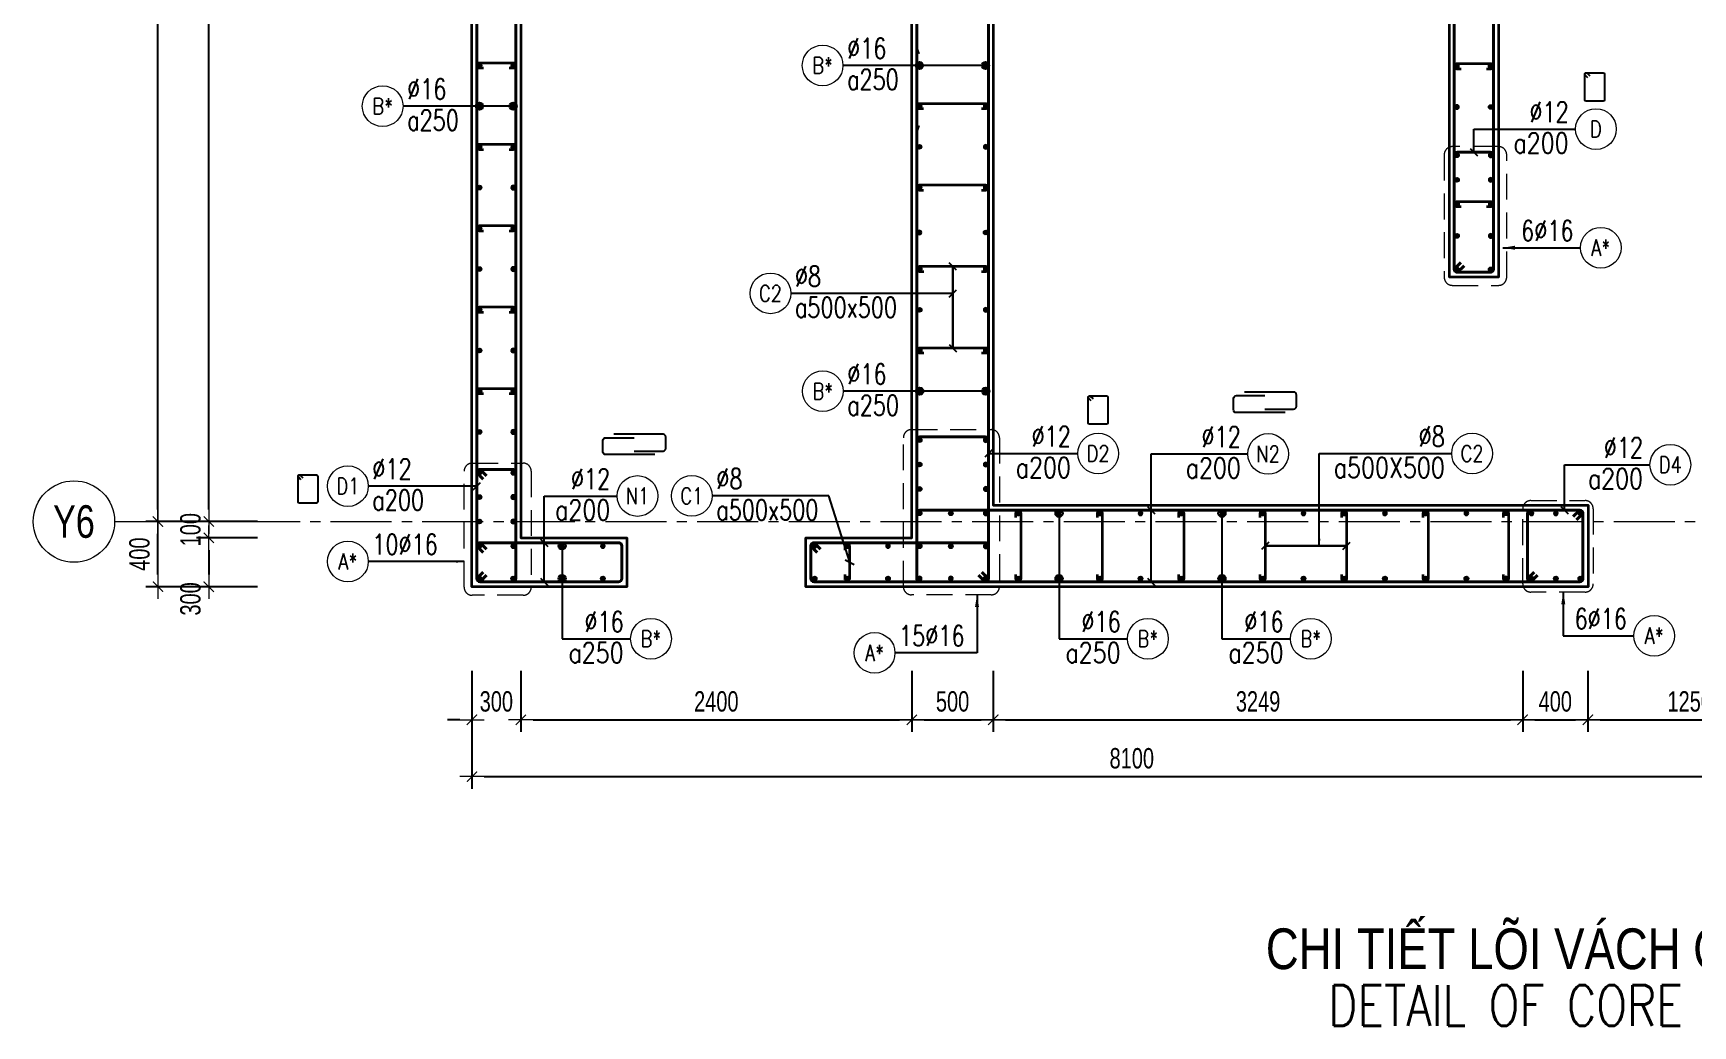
# Model space of a CAD drawing. Header units: millimetres. Extents: x 738475 to 1279438, y -34239 to 156422.
# Drawn here: x 1150913 to 1161099, y 132784 to 138878 of the extents above; entities that cross this region are included whole.
import ezdxf
from ezdxf.enums import TextEntityAlignment as Align

# ---------------------------------------------------------------- set-up
doc = ezdxf.new("R2010")
doc.units = ezdxf.units.MM
doc.header["$MEASUREMENT"] = 0
doc.linetypes.add('HIDDEN2', pattern=[4.7625, 3.175, -1.5875])
doc.linetypes.add('OF_Grid_1$0$CENTER2', pattern=[1.125, 0.75, -0.125, 0.125, -0.125])
doc.layers.get('0').update_dxf_attribs({"lineweight": 20})
doc.layers.get('Defpoints').update_dxf_attribs({"color": 151, "lineweight": 9})
for name, color, linetype, lineweight in [('KC-LEADER', 153, 'Continuous', 18), ('KC-THEP', 6, 'Continuous', 40), ('NDC_S_ANNO', 7, 'Continuous', 20), ('NDC_S_DIM', 1, 'Continuous', 15), ('NDC_S_ENG TITLE', 3, 'Continuous', 20), ('NDC_S_HIDDEN', 8, 'HIDDEN2', 13), ('NDC_S_LEADER', 1, 'Continuous', 15), ('NDC_S_REBAR', 4, 'Continuous', 35), ('NDC_S_STIRRUP', 4, 'Continuous', 40), ('NDC_S_TEXT SYMBOL', 7, 'Continuous', 20), ('NDC_S_VN TEXT', 7, 'Continuous', 20), ('NDC_S_VN TITLE', 6, 'Continuous', 35), ('NDC_S_WALL', 6, 'Continuous', 35), ('OF_Grid_1$0$NDC_S_AXIS', 5, 'OF_Grid_1$0$CENTER2', 13), ('OF_Grid_1$0$NDC_S_SYMBOL', 1, 'Continuous', 15), ('OF_Grid_1$0$NDC_S_TEXT SYMBOL', 7, 'Continuous', 20)]:
    doc.layers.add(name, color=color, linetype=linetype, lineweight=lineweight)
doc.layers.add('Leader', color=6, linetype='Continuous')
doc.layers.add('Ligature', color=1, linetype='Continuous')
doc.styles.add('NDC_ANNO', font='', dxfattribs={"width": 0.8})
doc.styles.add('NDC_ARIAL', font='arial.ttf', dxfattribs={"width": 0.85})
doc.styles.add('NDC_DIM', font='', dxfattribs={"width": 0.75})
doc.styles.add('NDC_EN TXT', font='romans.shx', dxfattribs={"width": 0.8})
doc.styles.add('NDC_VIE TXT', font='arial.ttf', dxfattribs={"width": 0.8})
doc.styles.add('OF_Grid_1$0$NDC_ANNO', font='', dxfattribs={"width": 0.8})
doc.styles.get('NDC_ANNO').set_extended_font_data('Dotum')
doc.styles.get('NDC_DIM').set_extended_font_data('Dotum')
doc.styles.get('OF_Grid_1$0$NDC_ANNO').set_extended_font_data('Dotum')
doc.dimstyles.new('NDC_1-50', dxfattribs={"dimscale": 50, "dimtxt": 2.5, "dimasz": 1, "dimexe": 1.5, "dimexo": 0, "dimgap": 0.8, "dimtad": 1, "dimdec": 0, "dimdsep": 46, "dimtxsty": 'NDC_ARIAL', "dimblk": 'DIMMARK', "dimcen": 49999.938995, "dimdle": 1.5, "dimclrd": 1, "dimclre": 1, "dimclrt": 3, "dimadec": 0, "dimazin": 0, "dimtfac": 1, "dimtdec": 0, "dimtix": 1, "dimtmove": 2, "dimatfit": 3, "dimfxl": 1, "dimarcsym": 0})
doc.dimstyles.new('NDC_dim_30', dxfattribs={"dimscale": 30, "dimtxt": 2.5, "dimasz": 1.5, "dimexe": 1.5, "dimexo": 2.5, "dimgap": 1, "dimtad": 1, "dimdec": 0, "dimzin": 0, "dimdsep": 46, "dimtxsty": 'NDC_DIM', "dimblk": 'DIMMARK', "dimcen": 0.09, "dimdle": 1.2, "dimclrd": 1, "dimclre": 1, "dimclrt": 3, "dimadec": 0, "dimazin": 0, "dimtfac": 1, "dimtdec": 0, "dimtix": 1, "dimtofl": 0, "dimtmove": 0, "dimatfit": 3, "dimfxl": 6, "dimfxlon": 1, "dimtolj": 1, "dimtzin": 0, "dimarcsym": 0})
doc.dimstyles.new('NDC_dim_50', dxfattribs={"dimscale": 50, "dimtxt": 2.5, "dimasz": 1.5, "dimexe": 1.5, "dimexo": 2.5, "dimgap": 1, "dimtad": 1, "dimdec": 0, "dimzin": 0, "dimdsep": 46, "dimtxsty": 'NDC_DIM', "dimblk": 'DIMMARK', "dimcen": 0.09, "dimdle": 1.2, "dimclrd": 1, "dimclre": 1, "dimclrt": 3, "dimadec": 0, "dimazin": 0, "dimtfac": 1, "dimtdec": 0, "dimtix": 1, "dimtofl": 0, "dimtmove": 0, "dimatfit": 3, "dimfxl": 6, "dimfxlon": 1, "dimtolj": 1, "dimtzin": 0, "dimarcsym": 0})

# ---------------------------------------------------------------- blocks, each defined once
blk = doc.blocks.new('THEP')
at = {"layer": 'KC-LEADER', "color": 6}
blk.add_circle((0, 0), 14, dxfattribs=at)
at = {"layer": 'KC-THEP'}
for p, q in [((-14, 0), (14, 0)), ((10, 10), (-10, -10)), ((-10, 10), (10, -10)), ((0, 14), (0, -14))]:
    blk.add_line(p, q, dxfattribs=at)
blk = doc.blocks.new('DIMMARK')
at = {"layer": 'NDC_S_DIM', "color": 1}
blk.add_line((-1.5, 0), (1, 0), dxfattribs=at)
at = {"layer": 'NDC_S_DIM', "color": 2, "const_width": 0.1}
blk.add_lwpolyline([(-0.42, -0.42), (0.42, 0.42)], dxfattribs=at)
blk = doc.blocks.new('*U9')
blk.add_circle((2.5, 0), 2.5)
at = {"layer": 'NDC_S_VN TEXT', "color": 3, "style": 'NDC_EN TXT', "width": 0.75}
blk.add_attdef('DK2', text='', height=2.5, dxfattribs=at).set_placement((-0.85, 0.85), align=Align.RIGHT)
at = {"layer": 'NDC_S_VN TEXT', "color": 7, "style": 'NDC_EN TXT', "width": 0.8}
blk.add_attdef('SH3', text='', height=2, dxfattribs=at).set_placement((2.5, 0), align=Align.MIDDLE)
blk = doc.blocks.new('*U13')
blk.add_circle((-2.5, 0), 2.5)
at = {"layer": 'NDC_S_VN TEXT', "color": 3, "style": 'NDC_EN TXT', "width": 0.75}
blk.add_attdef('DK1', (0.5, 0.85), '', height=2.5, dxfattribs=at)
at = {"layer": 'NDC_S_VN TEXT', "color": 7, "style": 'NDC_EN TXT', "width": 0.8}
blk.add_attdef('SH2', text='', height=2, dxfattribs=at).set_placement((-2.5, 0), align=Align.MIDDLE)
blk = doc.blocks.new('*U10')
blk.add_circle((2.5, 0), 2.5)
at = {"layer": 'NDC_S_VN TEXT', "color": 3, "style": 'NDC_EN TXT'}
for tag, width, p in [('DK2', 0.75, (-0.85, 0.85)), ('KC2', 0.8, (-0.85, -2.97))]:
    blk.add_attdef(tag, text='', height=2.5, dxfattribs=dict(at, width=width)).set_placement(p, align=Align.RIGHT)
at = {"layer": 'NDC_S_VN TEXT', "color": 7, "style": 'NDC_EN TXT', "width": 0.8}
blk.add_attdef('SH3', text='', height=2, dxfattribs=at).set_placement((2.5, 0), align=Align.MIDDLE)
blk = doc.blocks.new('*U12')
blk.add_circle((-2.5, 0), 2.5)
at = {"layer": 'NDC_S_VN TEXT', "color": 3, "style": 'NDC_EN TXT', "width": 0.75}
for tag, p in [('DK1', (0.5, 0.85)), ('KC1', (0.5, -2.97))]:
    blk.add_attdef(tag, p, '', height=2.5, dxfattribs=at)
at = {"layer": 'NDC_S_VN TEXT', "color": 7, "style": 'NDC_EN TXT', "width": 0.8}
blk.add_attdef('SH2', text='', height=2, dxfattribs=at).set_placement((-2.5, 0), align=Align.MIDDLE)
blk = doc.blocks.new('A$C72321851')
at = {"layer": 'Ligature'}
for points in [[(-61, -129), (-61, 171, -0.414214), (-43, 189), (26, 189, -0.414214), (43, 171), (43, -4)], [(-40, -4), (-40, -180, 0.414214), (-22, -197), (47, -197, 0.414214), (65, -180), (65, 121)]]:
    blk.add_lwpolyline(points, format="xyb", dxfattribs=at)
blk = doc.blocks.new('*U11')
blk.add_circle((-2.5, 0), 2.5)
at = {"layer": 'NDC_S_VN TEXT', "color": 3, "style": 'NDC_EN TXT', "width": 0.75}
for tag, p in [('DK1', (0.5, 0.85)), ('KC1', (0.5, -2.97))]:
    blk.add_attdef(tag, p, '', height=2.5, dxfattribs=at)
at = {"layer": 'NDC_S_VN TEXT', "color": 7, "style": 'NDC_EN TXT', "width": 0.8}
blk.add_attdef('SH2', text='', height=2, dxfattribs=at).set_placement((-2.5, 0), align=Align.MIDDLE)
blk = doc.blocks.new('*D152')
at = {"layer": 'Defpoints', "color": 0, "transparency": 16777216}
for p in [(1153906, 136491), (1153606, 136191), (1153906, 134663)]:
    blk.add_point(p, dxfattribs=at)
at = {"layer": 'NDC_S_DIM', "color": 1, "lineweight": -2, "transparency": 16777216}
for p, q in [((1153606, 134963), (1153606, 134588)), ((1153906, 134963), (1153906, 134588)), ((1153531, 134663), (1153456, 134663)), ((1153981, 134663), (1154056, 134663))]:
    blk.add_line(p, q, dxfattribs=at)
at = {"layer": 'NDC_S_DIM', "color": 1, "lineweight": -2, "transparency": 16777216, "xscale": 75, "yscale": 75, "zscale": 75}
blk.add_blockref('DIMMARK', (1153606, 134663), dxfattribs=at)
at = {"layer": 'NDC_S_DIM', "color": 1, "lineweight": -2, "transparency": 16777216, "xscale": 75, "yscale": 75, "zscale": 75, "rotation": 180}
blk.add_blockref('DIMMARK', (1153906, 134663), dxfattribs=at)
at = {"layer": 'NDC_S_DIM', "color": 3, "transparency": 16777216, "insert": (1153756, 134775), "char_height": 125, "attachment_point": 5, "style": 'NDC_DIM'}
blk.add_mtext('\\A1;300', dxfattribs=at)
blk = doc.blocks.new('*D153')
at = {"layer": 'Defpoints', "color": 0, "transparency": 16777216}
for p in [(1153906, 136491), (1156306, 136491), (1156306, 134663)]:
    blk.add_point(p, dxfattribs=at)
at = {"layer": 'NDC_S_DIM', "color": 1, "lineweight": -2, "transparency": 16777216}
for p, q in [((1153906, 134963), (1153906, 134588)), ((1156306, 134963), (1156306, 134588)), ((1153981, 134663), (1156231, 134663))]:
    blk.add_line(p, q, dxfattribs=at)
at = {"layer": 'NDC_S_DIM', "color": 1, "lineweight": -2, "transparency": 16777216, "xscale": 75, "yscale": 75, "zscale": 75, "rotation": 180}
blk.add_blockref('DIMMARK', (1153906, 134663), dxfattribs=at)
at = {"layer": 'NDC_S_DIM', "color": 1, "lineweight": -2, "transparency": 16777216, "xscale": 75, "yscale": 75, "zscale": 75}
blk.add_blockref('DIMMARK', (1156306, 134663), dxfattribs=at)
at = {"layer": 'NDC_S_DIM', "color": 3, "transparency": 16777216, "insert": (1155106, 134775), "char_height": 125, "attachment_point": 5, "style": 'NDC_DIM'}
blk.add_mtext('\\A1;2400', dxfattribs=at)
blk = doc.blocks.new('*D122')
at = {"layer": 'Defpoints', "color": 0, "transparency": 16777216}
for p in [(1156806, 136691), (1156306, 136491), (1156806, 134663)]:
    blk.add_point(p, dxfattribs=at)
at = {"layer": 'NDC_S_DIM', "color": 1, "lineweight": -2, "transparency": 16777216}
for p, q in [((1156306, 134963), (1156306, 134588)), ((1156806, 134963), (1156806, 134588)), ((1156381, 134663), (1156731, 134663))]:
    blk.add_line(p, q, dxfattribs=at)
at = {"layer": 'NDC_S_DIM', "color": 1, "lineweight": -2, "transparency": 16777216, "xscale": 75, "yscale": 75, "zscale": 75, "rotation": 180}
blk.add_blockref('DIMMARK', (1156306, 134663), dxfattribs=at)
at = {"layer": 'NDC_S_DIM', "color": 1, "lineweight": -2, "transparency": 16777216, "xscale": 75, "yscale": 75, "zscale": 75}
blk.add_blockref('DIMMARK', (1156806, 134663), dxfattribs=at)
at = {"layer": 'NDC_S_DIM', "color": 3, "transparency": 16777216, "insert": (1156556, 134775), "char_height": 125, "attachment_point": 5, "style": 'NDC_DIM'}
blk.add_mtext('\\A1;500', dxfattribs=at)
blk = doc.blocks.new('*D123')
at = {"layer": 'Defpoints', "color": 0, "transparency": 16777216}
for p in [(1151991, 147480), (1154235, 147480), (1154345, 135880)]:
    blk.add_point(p, dxfattribs=at)
at = {"layer": 'NDC_S_DIM', "color": 1, "lineweight": -2, "transparency": 16777216}
for p, q in [((1152291, 147480), (1151916, 147480)), ((1151991, 135955), (1151991, 147405)), ((1152291, 135880), (1151916, 135880))]:
    blk.add_line(p, q, dxfattribs=at)
at = {"layer": 'NDC_S_DIM', "color": 1, "lineweight": -2, "transparency": 16777216, "xscale": 75, "yscale": 75, "zscale": 75}
for p, rotation in [((1151991, 147480), 90), ((1151991, 135880), 270)]:
    blk.add_blockref('DIMMARK', p, dxfattribs=dict(at, rotation=rotation))
at = {"layer": 'NDC_S_DIM', "color": 3, "transparency": 16777216, "insert": (1151879, 141680), "char_height": 125, "attachment_point": 5, "rotation": 90, "style": 'NDC_DIM'}
blk.add_mtext('\\A1;11600', dxfattribs=at)
blk = doc.blocks.new('*D125')
at = {"layer": 'Defpoints', "color": 0, "transparency": 16777216}
for p in [(1161706, 135480), (1153606, 134866), (1161706, 134314)]:
    blk.add_point(p, dxfattribs=at)
at = {"layer": 'NDC_S_DIM', "color": 1, "lineweight": -2, "transparency": 16777216}
for p, q in [((1153606, 134614), (1153606, 134239)), ((1161706, 134614), (1161706, 134239)), ((1153681, 134314), (1161631, 134314))]:
    blk.add_line(p, q, dxfattribs=at)
at = {"layer": 'NDC_S_DIM', "color": 1, "lineweight": -2, "transparency": 16777216, "xscale": 75, "yscale": 75, "zscale": 75, "rotation": 180}
blk.add_blockref('DIMMARK', (1153606, 134314), dxfattribs=at)
at = {"layer": 'NDC_S_DIM', "color": 1, "lineweight": -2, "transparency": 16777216, "xscale": 75, "yscale": 75, "zscale": 75}
blk.add_blockref('DIMMARK', (1161706, 134314), dxfattribs=at)
at = {"layer": 'NDC_S_DIM', "color": 3, "transparency": 16777216, "insert": (1157656, 134426), "char_height": 125, "attachment_point": 5, "style": 'NDC_DIM'}
blk.add_mtext('\\A1;8100', dxfattribs=at)
blk = doc.blocks.new('*D126')
at = {"layer": 'Defpoints', "color": 0, "ltscale": 200, "transparency": 16777216}
for p in [(1156806, 136691), (1160055, 135574), (1160055, 134663)]:
    blk.add_point(p, dxfattribs=at)
at = {"layer": 'NDC_S_DIM', "color": 1, "lineweight": -2, "ltscale": 200, "transparency": 16777216}
for p, q in [((1156806, 134963), (1156806, 134588)), ((1160055, 134963), (1160055, 134588)), ((1156881, 134663), (1159980, 134663))]:
    blk.add_line(p, q, dxfattribs=at)
at = {"layer": 'NDC_S_DIM', "color": 1, "lineweight": -2, "ltscale": 200, "transparency": 16777216, "xscale": 75, "yscale": 75, "zscale": 75, "rotation": 180}
blk.add_blockref('DIMMARK', (1156806, 134663), dxfattribs=at)
at = {"layer": 'NDC_S_DIM', "color": 1, "lineweight": -2, "ltscale": 200, "transparency": 16777216, "xscale": 75, "yscale": 75, "zscale": 75}
blk.add_blockref('DIMMARK', (1160055, 134663), dxfattribs=at)
at = {"layer": 'NDC_S_DIM', "color": 3, "ltscale": 200, "transparency": 16777216, "insert": (1158431, 134775), "char_height": 125, "attachment_point": 5, "style": 'NDC_DIM'}
blk.add_mtext('\\A1;3249', dxfattribs=at)
blk = doc.blocks.new('*D127')
at = {"layer": 'Defpoints', "color": 0, "ltscale": 200, "transparency": 16777216}
for p in [(1160055, 135574), (1160455, 135480), (1160455, 134663)]:
    blk.add_point(p, dxfattribs=at)
at = {"layer": 'NDC_S_DIM', "color": 1, "lineweight": -2, "ltscale": 200, "transparency": 16777216}
for p, q in [((1160055, 134963), (1160055, 134588)), ((1160455, 134963), (1160455, 134588)), ((1160130, 134663), (1160380, 134663))]:
    blk.add_line(p, q, dxfattribs=at)
at = {"layer": 'NDC_S_DIM', "color": 1, "lineweight": -2, "ltscale": 200, "transparency": 16777216, "xscale": 75, "yscale": 75, "zscale": 75, "rotation": 180}
blk.add_blockref('DIMMARK', (1160055, 134663), dxfattribs=at)
at = {"layer": 'NDC_S_DIM', "color": 1, "lineweight": -2, "ltscale": 200, "transparency": 16777216, "xscale": 75, "yscale": 75, "zscale": 75}
blk.add_blockref('DIMMARK', (1160455, 134663), dxfattribs=at)
at = {"layer": 'NDC_S_DIM', "color": 3, "ltscale": 200, "transparency": 16777216, "insert": (1160255, 134775), "char_height": 125, "attachment_point": 5, "style": 'NDC_DIM'}
blk.add_mtext('\\A1;400', dxfattribs=at)
blk = doc.blocks.new('*D128')
at = {"layer": 'Defpoints', "color": 0, "ltscale": 200, "transparency": 16777216}
for p in [(1160455, 135480), (1161705, 135480), (1161705, 134663)]:
    blk.add_point(p, dxfattribs=at)
at = {"layer": 'NDC_S_DIM', "color": 1, "lineweight": -2, "ltscale": 200, "transparency": 16777216}
for p, q in [((1160455, 134963), (1160455, 134588)), ((1161705, 134963), (1161705, 134588)), ((1160530, 134663), (1161630, 134663))]:
    blk.add_line(p, q, dxfattribs=at)
at = {"layer": 'NDC_S_DIM', "color": 1, "lineweight": -2, "ltscale": 200, "transparency": 16777216, "xscale": 75, "yscale": 75, "zscale": 75, "rotation": 180}
blk.add_blockref('DIMMARK', (1160455, 134663), dxfattribs=at)
at = {"layer": 'NDC_S_DIM', "color": 1, "lineweight": -2, "ltscale": 200, "transparency": 16777216, "xscale": 75, "yscale": 75, "zscale": 75}
blk.add_blockref('DIMMARK', (1161705, 134663), dxfattribs=at)
at = {"layer": 'NDC_S_DIM', "color": 3, "ltscale": 200, "transparency": 16777216, "insert": (1161080, 134775), "char_height": 125, "attachment_point": 5, "style": 'NDC_DIM'}
blk.add_mtext('\\A1;1250', dxfattribs=at)
blk = doc.blocks.new('*U15')
at = {"layer": 'OF_Grid_1$0$NDC_S_SYMBOL'}
blk.add_line((5, 0), (9, 0), dxfattribs=at)
blk.add_circle((0, 0), 5, dxfattribs=at)
at = {"layer": 'OF_Grid_1$0$NDC_S_TEXT SYMBOL', "color": 7, "style": 'OF_Grid_1$0$NDC_ANNO', "width": 0.8}
blk.add_attdef('GRID', text='', height=4, rotation=270, dxfattribs=at).set_placement((0, 0), align=Align.MIDDLE)
blk = doc.blocks.new('*D132')
at = {"layer": 'Defpoints', "color": 0, "ltscale": 200, "transparency": 16777216}
for p in [(1154345, 135880), (1151991, 135780), (1153906, 135780)]:
    blk.add_point(p, dxfattribs=at)
at = {"layer": 'NDC_S_DIM', "color": 1, "lineweight": -2, "ltscale": 200, "transparency": 16777216}
for p, q in [((1151991, 135955), (1151991, 136030)), ((1152291, 135880), (1151916, 135880)), ((1152291, 135780), (1151916, 135780)), ((1151991, 135705), (1151991, 135630))]:
    blk.add_line(p, q, dxfattribs=at)
at = {"layer": 'NDC_S_DIM', "color": 1, "lineweight": -2, "ltscale": 200, "transparency": 16777216, "xscale": 75, "yscale": 75, "zscale": 75}
for p, rotation in [((1151991, 135880), 270), ((1151991, 135780), 90)]:
    blk.add_blockref('DIMMARK', p, dxfattribs=dict(at, rotation=rotation))
at = {"layer": 'NDC_S_DIM', "color": 3, "ltscale": 200, "transparency": 16777216, "insert": (1151879, 135830), "char_height": 125, "attachment_point": 5, "rotation": 90, "style": 'NDC_DIM'}
blk.add_mtext('\\A1;100', dxfattribs=at)
blk = doc.blocks.new('*D133')
at = {"layer": 'Defpoints', "color": 0, "ltscale": 200, "transparency": 16777216}
for p in [(1153906, 135780), (1151991, 135480), (1153668, 135480)]:
    blk.add_point(p, dxfattribs=at)
at = {"layer": 'NDC_S_DIM', "color": 1, "lineweight": -2, "ltscale": 200, "transparency": 16777216}
for p, q in [((1152291, 135780), (1151916, 135780)), ((1151991, 135705), (1151991, 135555)), ((1152291, 135480), (1151916, 135480))]:
    blk.add_line(p, q, dxfattribs=at)
at = {"layer": 'NDC_S_DIM', "color": 1, "lineweight": -2, "ltscale": 200, "transparency": 16777216, "xscale": 75, "yscale": 75, "zscale": 75}
for p, rotation in [((1151991, 135780), 90), ((1151991, 135480), 270)]:
    blk.add_blockref('DIMMARK', p, dxfattribs=dict(at, rotation=rotation))
at = {"layer": 'NDC_S_DIM', "color": 3, "ltscale": 200, "transparency": 16777216, "insert": (1151879, 135405), "char_height": 125, "attachment_point": 5, "rotation": 90, "style": 'NDC_DIM'}
blk.add_mtext('\\A1;300', dxfattribs=at)
blk = doc.blocks.new('*D134')
at = {"layer": 'Defpoints', "color": 0, "ltscale": 200, "transparency": 16777216}
for p in [(1151679, 135880), (1153720, 135880), (1153688, 135480)]:
    blk.add_point(p, dxfattribs=at)
at = {"layer": 'NDC_S_DIM', "color": 1, "lineweight": -2, "ltscale": 200, "transparency": 16777216}
for p, q in [((1151979, 135880), (1151604, 135880)), ((1151679, 135555), (1151679, 135805)), ((1151979, 135480), (1151604, 135480))]:
    blk.add_line(p, q, dxfattribs=at)
at = {"layer": 'NDC_S_DIM', "color": 1, "lineweight": -2, "ltscale": 200, "transparency": 16777216, "xscale": 75, "yscale": 75, "zscale": 75}
for p, rotation in [((1151679, 135880), 90), ((1151679, 135480), 270)]:
    blk.add_blockref('DIMMARK', p, dxfattribs=dict(at, rotation=rotation))
at = {"layer": 'NDC_S_DIM', "color": 3, "ltscale": 200, "transparency": 16777216, "insert": (1151566, 135680), "char_height": 125, "attachment_point": 5, "rotation": 90, "style": 'NDC_DIM'}
blk.add_mtext('\\A1;400', dxfattribs=at)
blk = doc.blocks.new('*D135')
at = {"layer": 'Defpoints', "color": 0, "ltscale": 200, "transparency": 16777216}
for p in [(1151679, 147480), (1153720, 147480), (1153720, 135880)]:
    blk.add_point(p, dxfattribs=at)
at = {"layer": 'NDC_S_DIM', "color": 1, "lineweight": -2, "ltscale": 200, "transparency": 16777216}
for p, q in [((1151979, 147480), (1151604, 147480)), ((1151679, 135955), (1151679, 147405)), ((1151979, 135880), (1151604, 135880))]:
    blk.add_line(p, q, dxfattribs=at)
at = {"layer": 'NDC_S_DIM', "color": 1, "lineweight": -2, "ltscale": 200, "transparency": 16777216, "xscale": 75, "yscale": 75, "zscale": 75}
for p, rotation in [((1151679, 147480), 90), ((1151679, 135880), 270)]:
    blk.add_blockref('DIMMARK', p, dxfattribs=dict(at, rotation=rotation))
at = {"layer": 'NDC_S_DIM', "color": 3, "ltscale": 200, "transparency": 16777216, "insert": (1151566, 141680), "char_height": 125, "attachment_point": 5, "rotation": 90, "style": 'NDC_DIM'}
blk.add_mtext('\\A1;11600', dxfattribs=at)
blk = doc.blocks.new('Drawing name_symbol')
at = {"layer": 'NDC_S_ENG TITLE', "style": 'NDC_EN TXT', "width": 0.8}
blk.add_attdef('SECTDET1', text='', height=5, dxfattribs=at).set_placement((0, 1.01), align=Align.CENTER)
at = {"layer": 'NDC_S_TEXT SYMBOL', "lineweight": 25, "style": 'NDC_ANNO', "width": 0.8}
blk.add_attdef('SSCALE', text='', height=2.5, dxfattribs=at).set_placement((0, -4), align=Align.CENTER)
at = {"layer": 'NDC_S_VN TITLE', "style": 'NDC_VIE TXT', "width": 0.8}
blk.add_attdef('SECTDET2', text='', height=5, dxfattribs=at).set_placement((0, 7.97), align=Align.CENTER)

msp = doc.modelspace()

# ---------------------------------------------------------------- linework, layer by layer
at = {"layer": 'Ligature'}
for points in [[(1160454.562, 138605.057), (1160438.596, 138621.023, -0.668178638), (1160444.369, 138634.962), (1160548.998, 138634.962, -0.414213562), (1160557.163, 138626.797), (1160557.163, 138469.689, -0.414213562), (1160548.998, 138461.524), (1160444.369, 138461.524, -0.414213562), (1160436.204, 138469.689), (1160436.204, 138626.797, -0.668178638), (1160450.143, 138632.57), (1160466.109, 138616.604)], [(1157406.666, 136621.03), (1157390.701, 136636.996, -0.668178638), (1157396.474, 136650.934), (1157501.103, 136650.934, -0.414213562), (1157509.268, 136642.77), (1157509.268, 136485.662, -0.414213562), (1157501.103, 136477.497), (1157396.474, 136477.497, -0.414213562), (1157388.309, 136485.662), (1157388.309, 136642.77, -0.668178638), (1157402.247, 136648.543), (1157418.213, 136632.577)], [(1152557.095, 136136.662), (1152541.13, 136152.628, -0.668178638), (1152546.903, 136166.566), (1152651.532, 136166.566, -0.414213562), (1152659.697, 136158.401), (1152659.697, 136001.293, -0.414213562), (1152651.532, 135993.128), (1152546.903, 135993.128, -0.414213562), (1152538.738, 136001.293), (1152538.738, 136158.401, -0.668178638), (1152552.676, 136164.174), (1152568.642, 136148.208)]]:
    msp.add_lwpolyline(points, format="xyb", dxfattribs=at)
at = {"layer": 'NDC_S_HIDDEN', "ltscale": 50}
for points in [[(1159623.27, 137330.175), (1159906.856, 137330.175, 0.414213562), (1159956.856, 137380.175), (1159956.856, 138131.933, 0.414213562), (1159906.856, 138181.933), (1159623.27, 138181.933, 0.414213562), (1159573.27, 138131.933), (1159573.27, 137380.175, 0.414213562)], [(1156303.872, 136444.148), (1156793.88, 136444.148, -0.414213562), (1156843.88, 136394.148), (1156843.88, 135480.539, -0.414213562), (1156793.88, 135430.539), (1156303.872, 135430.539, -0.414213562), (1156253.872, 135480.539), (1156253.872, 136394.148, -0.414213562)], [(1153608.148, 136238.741), (1153920.407, 136238.741, -0.414213562), (1153970.407, 136188.741), (1153970.407, 135477.191, -0.414213562), (1153920.407, 135427.191), (1153608.148, 135427.191, -0.414213562), (1153558.148, 135477.191), (1153558.148, 136188.741, -0.414213562)], [(1160105.157, 136008.741), (1160438.064, 136008.741, -0.414213562), (1160488.064, 135958.741), (1160488.064, 135497, -0.414213562), (1160438.064, 135447), (1160105.157, 135447, -0.414213562), (1160055.157, 135497), (1160055.157, 135958.741, -0.414213562)]]:
    msp.add_lwpolyline(points, format="xyb", close=True, dxfattribs=at)
at = {"layer": 'NDC_S_REBAR'}
for points in [[(1153834.469, 138665.175), (1153859.469, 138665.175, 1), (1153859.469, 138695.175), (1153652.444, 138695.175, 1), (1153652.444, 138665.175), (1153677.444, 138665.175)], [(1159833.669, 138660.256), (1159858.669, 138660.256, 1), (1159858.669, 138690.256), (1159651.645, 138690.256, 1), (1159651.645, 138660.256), (1159676.645, 138660.256)], [(1156732.913, 138415.175), (1156757.913, 138415.175, 1), (1156757.913, 138445.175), (1156352.444, 138445.175, 1), (1156352.444, 138415.175), (1156377.444, 138415.175)], [(1153834.469, 138165.175), (1153859.469, 138165.175, 1), (1153859.469, 138195.175), (1153652.444, 138195.175, 1), (1153652.444, 138165.175), (1153677.444, 138165.175)], [(1156732.913, 137915.175), (1156757.913, 137915.175, 1), (1156757.913, 137945.175), (1156352.444, 137945.175, 1), (1156352.444, 137915.175), (1156377.444, 137915.175)], [(1159833.669, 137813.32), (1159858.669, 137813.32, 1), (1159858.669, 137843.32), (1159651.645, 137843.32, 1), (1159651.645, 137813.32), (1159676.645, 137813.32)], [(1153834.469, 137665.175), (1153859.469, 137665.175, 1), (1153859.469, 137695.175), (1153652.444, 137695.175, 1), (1153652.444, 137665.175), (1153677.444, 137665.175)], [(1156734.469, 137415.175), (1156759.469, 137415.175, 1), (1156759.469, 137445.175), (1156354, 137445.175, 1), (1156354, 137415.175), (1156379, 137415.175)], [(1153834.469, 137165.175), (1153859.469, 137165.175, 1), (1153859.469, 137195.175), (1153652.444, 137195.175, 1), (1153652.444, 137165.175), (1153677.444, 137165.175)], [(1156734.469, 136915.175), (1156759.469, 136915.175, 1), (1156759.469, 136945.175), (1156354, 136945.175, 1), (1156354, 136915.175), (1156379, 136915.175)], [(1153834.469, 136665.175), (1153859.469, 136665.175, 1), (1153859.469, 136695.175), (1153652.444, 136695.175, 1), (1153652.444, 136665.175), (1153677.444, 136665.175)], [(1156944.469, 135905.175), (1156944.469, 135930.175, -1), (1156974.469, 135930.175), (1156974.469, 135530.175, -1), (1156944.469, 135530.175), (1156944.469, 135555.175)], [(1157444.469, 135905.175), (1157444.469, 135930.175, -1), (1157474.469, 135930.175), (1157474.469, 135530.175, -1), (1157444.469, 135530.175), (1157444.469, 135555.175)], [(1157944.469, 135905.175), (1157944.469, 135930.175, -1), (1157974.469, 135930.175), (1157974.469, 135530.175, -1), (1157944.469, 135530.175), (1157944.469, 135555.175)], [(1158444.469, 135905.175), (1158444.469, 135930.175, -1), (1158474.469, 135930.175), (1158474.469, 135530.175, -1), (1158444.469, 135530.175), (1158444.469, 135555.175)], [(1158944.469, 135905.175), (1158944.469, 135930.175, -1), (1158974.469, 135930.175), (1158974.469, 135530.175, -1), (1158944.469, 135530.175), (1158944.469, 135555.175)], [(1159444.469, 135905.175), (1159444.469, 135930.175, -1), (1159474.469, 135930.175), (1159474.469, 135530.175, -1), (1159444.469, 135530.175), (1159444.469, 135555.175)], [(1159937.444, 135905.175), (1159937.444, 135930.175, -1), (1159967.444, 135930.175), (1159967.444, 135530.175, -1), (1159937.444, 135530.175), (1159937.444, 135555.175)], [(1155894.469, 135555.175), (1155894.469, 135530.175, 1), (1155924.469, 135530.175), (1155924.469, 135730.175, 1), (1155894.469, 135730.175), (1155894.469, 135705.175)]]:
    msp.add_lwpolyline(points, format="xyb", dxfattribs=at)
at = {"layer": 'NDC_S_STIRRUP'}
for points in [[(1153675.957, 135570.175), (1153635.957, 135530.175, 0.414213562), (1153655.957, 135510.175), (1153855.957, 135510.175, 0.414213562), (1153875.957, 135530.175), (1153875.957, 147830.175, 0.414213562), (1153855.957, 147850.175), (1153655.957, 147850.175, 0.414213562), (1153635.957, 147830.175), (1153635.957, 135530.175, 0.414213562), (1153655.957, 135510.175), (1153695.957, 135550.175)], [(1156345.957, 138311.525), (1156335.957, 138281.525), (1156335.957, 147830.175, -0.414213562), (1156355.957, 147850.175), (1156755.957, 147850.175, -0.414213562), (1156775.957, 147830.175), (1156775.957, 144580.85), (1156775.957, 144580.85)], [(1159675.157, 137470.175), (1159635.157, 137430.175, 0.414213562), (1159655.157, 137410.175), (1159855.157, 137410.175, 0.414213562), (1159875.157, 137430.175), (1159875.157, 147830.175, 0.414213562), (1159855.157, 147850.175), (1159655.157, 147850.175, 0.414213562), (1159635.157, 147830.175), (1159635.157, 137430.175, 0.414213562), (1159655.157, 137410.175), (1159695.157, 137450.175)], [(1156775.957, 145080.175), (1156775.957, 145080.175), (1156775.957, 135530.175, -0.414213562), (1156755.957, 135510.175), (1156355.957, 135510.175, -0.414213562), (1156335.957, 135530.175), (1156335.957, 138780.85), (1156345.957, 138750.85)], [(1159675.157, 137470.175), (1159635.157, 137430.175, 0.414213562), (1159655.157, 137410.175), (1159855.157, 137410.175, 0.414213562), (1159875.157, 137430.175), (1159875.157, 138127.615, 0.414213562), (1159855.157, 138147.615), (1159655.157, 138147.615, 0.414213562), (1159635.157, 138127.615), (1159635.157, 137430.175, 0.414213562), (1159655.157, 137410.175), (1159695.157, 137450.175)], [(1156735.957, 135570.175), (1156775.957, 135530.175, -0.414213562), (1156755.957, 135510.175), (1156355.957, 135510.175, -0.414213562), (1156335.957, 135530.175), (1156335.957, 136379.991, -0.414213562), (1156355.957, 136399.991), (1156755.957, 136399.991, -0.414213562), (1156775.957, 136379.991), (1156775.957, 135530.175, -0.414213562), (1156755.957, 135510.175), (1156715.957, 135550.175)], [(1153675.957, 136140.175), (1153635.957, 136180.175, -0.414213562), (1153655.957, 136200.175), (1153855.957, 136200.175, -0.414213562), (1153875.957, 136180.175), (1153875.957, 135530.175, -0.414213562), (1153855.957, 135510.175), (1153655.957, 135510.175, -0.414213562), (1153635.957, 135530.175), (1153635.957, 136180.175, -0.414213562), (1153655.957, 136200.175), (1153695.957, 136160.175)], [(1160365.157, 135910.175), (1160405.157, 135950.175, -0.414213562), (1160425.157, 135930.175), (1160425.157, 135530.175, -0.414213562), (1160405.157, 135510.175), (1156355.957, 135510.175, -0.414213562), (1156335.957, 135530.175), (1156335.957, 135930.175, -0.414213562), (1156355.957, 135950.175), (1160405.157, 135950.175, -0.414213562), (1160425.157, 135930.175), (1160385.157, 135890.175)], [(1160125.157, 135570.175), (1160085.157, 135530.175, 0.414213562), (1160105.157, 135510.175), (1160405.157, 135510.175, 0.414213562), (1160425.157, 135530.175), (1160425.157, 135930.175, 0.414213562), (1160405.157, 135950.175), (1160105.157, 135950.175, 0.414213562), (1160085.157, 135930.175), (1160085.157, 135530.175, 0.414213562), (1160105.157, 135510.175), (1160145.157, 135550.175)], [(1153695.957, 135710.175), (1153655.957, 135750.175, 0.414213562), (1153635.957, 135730.175), (1153635.957, 135530.175, 0.414213562), (1153655.957, 135510.175), (1154505.957, 135510.175, 0.414213562), (1154525.957, 135530.175), (1154525.957, 135730.175, 0.414357585), (1154505.957, 135750.175), (1153655.957, 135750.175, 0.414213562), (1153635.957, 135730.175), (1153675.957, 135690.175)], [(1155745.957, 135710.175), (1155705.957, 135750.175, 0.414213562), (1155685.957, 135730.175), (1155685.957, 135530.175, 0.414213562), (1155705.957, 135510.175), (1156755.957, 135510.175, 0.414213562), (1156775.957, 135530.175), (1156775.957, 135730.175, 0.414357585), (1156755.957, 135750.175), (1155705.957, 135750.175, 0.414213562), (1155685.957, 135730.175), (1155725.957, 135690.175)]]:
    msp.add_lwpolyline(points, format="xyb", dxfattribs=at)
at = {"layer": 'NDC_S_WALL'}
for points in [[(1153905.957, 147580.175), (1153905.957, 135780.175), (1154555.957, 135780.175), (1154555.957, 135480.175), (1153605.957, 135480.175), (1153605.957, 147880.175)], [(1159905.957, 147380.175), (1159905.957, 137380.175), (1159605.957, 137380.175), (1159605.957, 143030.175), (1156805.957, 143030.175), (1156805.957, 135980.175), (1160455.957, 135980.175), (1160455.957, 135480.175), (1155655.957, 135480.175), (1155655.957, 135780.175), (1156305.957, 135780.175), (1156305.957, 147580.175)]]:
    msp.add_lwpolyline(points, dxfattribs=at)
at = {"layer": 'OF_Grid_1$0$NDC_S_AXIS', "ltscale": 500}
msp.add_line((1151613.474, 135880.175), (1170234.062, 135880.175), dxfattribs=at)

# ---------------------------------------------------------------- block references
at = {"layer": 'KC-THEP'}
for p, rotation in [((1153652.444, 138680.175), 189.6685644363809), ((1156352.444, 138680.175), 189.6685644363809), ((1159858.669, 138675.256), 9.668564436380926), ((1153652.444, 138430.175), 189.6685644363809), ((1156352.444, 138430.175), 189.6685644363809), ((1159858.669, 138425.256), 9.668564436380926), ((1153652.444, 138180.175), 189.6685644363809), ((1156352.444, 138180.175), 189.6685644363809), ((1159651.645, 138128.32), 189.6685644363809), ((1153652.444, 137930.175), 189.6685644363809), ((1156352.444, 137930.175), 189.6685644363809), ((1159651.645, 137978.32), 189.6685644363809), ((1159651.645, 137828.32), 189.6685644363809), ((1153652.444, 137680.175), 189.6685644363809), ((1156759.469, 137654.743), 9.668564436380926), ((1159651.645, 137633.7), 189.6685644363809), ((1153652.444, 137430.175), 189.6685644363809), ((1156354, 137430.175), 189.6685644363809), ((1159858.669, 137428.32), 9.668564436380946), ((1153652.444, 137180.175), 189.6685644363809), ((1156354, 137180.175), 189.6685644363809), ((1153652.444, 136930.175), 189.6685644363809), ((1156354, 136930.175), 189.6685644363809), ((1153652.444, 136680.175), 189.6685644363809), ((1156354, 136680.175), 189.6685644363809), ((1153652.444, 136430.175), 189.6685644363809), ((1156354, 136380.175), 189.6685644363807), ((1153652.444, 136180.175), 189.6685644363809), ((1156354, 136230.175), 189.6685644363809), ((1156354, 136080.175), 189.6685644363809), ((1153652.444, 136030.175), 189.6685644363809), ((1153652.444, 135880.175), 189.6685644363809), ((1156354, 135930.175), 189.6685644363809), ((1156545.23, 135930.175), 189.6685644363809), ((1159952.444, 135930.175), 189.6685644363809), ((1153652.444, 135730.175), 189.6685644363809), ((1156354, 135728.47), 189.6685644363809), ((1156545.23, 135728.47), 189.6685644363809), ((1153859.469, 135530.175), 9.668564436380926), ((1154159.469, 135530.175), 9.668564436380926), ((1154409.469, 135530.175), 9.668564436380926), ((1155709.469, 135530.175), 9.668564436380926), ((1155909.469, 135530.175), 9.668564436380926), ((1156159.469, 135530.175), 9.668564436380926), ((1156759.469, 135530.175), 9.668564436380946), ((1156959.469, 135530.175), 9.668564436380946), ((1157209.469, 135530.175), 9.668564436380946), ((1157459.469, 135530.175), 9.668564436380946), ((1157709.469, 135530.175), 9.668564436380946), ((1157959.469, 135530.175), 9.668564436380946), ((1158209.469, 135530.175), 9.668564436380946), ((1158459.469, 135530.175), 9.668564436380946), ((1158709.469, 135530.175), 9.668564436380946), ((1158959.469, 135530.175), 9.668564436380946), ((1159209.469, 135530.175), 9.668564436380946), ((1159459.469, 135530.175), 9.668564436380946), ((1159709.469, 135530.175), 9.668564436380946), ((1160108.669, 135530.175), 9.668564436380946), ((1160258.669, 135530.175), 9.668564436380946), ((1160408.669, 135530.175), 9.668564436380946)]:
    msp.add_blockref('THEP', p, dxfattribs=dict(at, rotation=rotation))
at = {"layer": 'KC-THEP', "xscale": -1}
for p, rotation in [((1153859.469, 138680.175), 170.331435563619), ((1156759.469, 138680.175), 170.331435563619), ((1159651.645, 138675.256), 350.3314355636191), ((1153859.469, 138430.175), 170.331435563619), ((1156759.469, 138430.175), 170.331435563619), ((1159651.645, 138425.256), 350.3314355636191), ((1153859.469, 138180.175), 170.331435563619), ((1156759.469, 138180.175), 170.331435563619), ((1159858.669, 138128.32), 170.331435563619), ((1153859.469, 137930.175), 170.331435563619), ((1156759.469, 137930.175), 170.331435563619), ((1159858.669, 137978.32), 170.331435563619), ((1159858.669, 137828.32), 170.331435563619), ((1153859.469, 137680.175), 170.331435563619), ((1156352.444, 137654.743), 350.3314355636191), ((1159858.669, 137633.7), 170.331435563619), ((1153859.469, 137430.175), 170.331435563619), ((1156759.469, 137430.175), 170.331435563619), ((1159651.645, 137428.32), 350.3314355636191), ((1153859.469, 137180.175), 170.331435563619), ((1156759.469, 137180.175), 170.331435563619), ((1153859.469, 136930.175), 170.331435563619), ((1156759.469, 136930.175), 170.331435563619), ((1153859.469, 136680.175), 170.331435563619), ((1156759.469, 136680.175), 170.331435563619), ((1153859.469, 136430.175), 170.331435563619), ((1156759.469, 136380.175), 170.331435563619), ((1153859.469, 136180.175), 170.331435563619), ((1156759.469, 136230.175), 170.331435563619), ((1156759.469, 136080.175), 170.331435563619), ((1153859.469, 136030.175), 170.331435563619), ((1153859.469, 135880.175), 170.331435563619), ((1156759.469, 135930.175), 170.331435563619), ((1156959.469, 135930.175), 170.331435563619), ((1157209.469, 135930.175), 170.331435563619), ((1157459.469, 135930.175), 170.331435563619), ((1157709.469, 135930.175), 170.331435563619), ((1157959.469, 135930.175), 170.331435563619), ((1158209.469, 135930.175), 170.331435563619), ((1158459.469, 135930.175), 170.331435563619), ((1158709.469, 135930.175), 170.331435563619), ((1158959.469, 135930.175), 170.331435563619), ((1159209.469, 135930.175), 170.331435563619), ((1159459.469, 135930.175), 170.331435563619), ((1159709.469, 135930.175), 170.331435563619), ((1160108.669, 135930.175), 170.331435563619), ((1160258.669, 135930.175), 170.331435563619), ((1160408.669, 135930.175), 170.331435563619), ((1153859.469, 135730.175), 170.331435563619), ((1154159.469, 135730.175), 170.331435563619), ((1154409.469, 135730.175), 170.331435563619), ((1155709.469, 135730.175), 170.331435563619), ((1155909.469, 135730.175), 170.331435563619), ((1156159.469, 135730.175), 170.331435563619), ((1156759.469, 135728.47), 170.331435563619), ((1153652.444, 135530.175), 350.3314355636191), ((1156354, 135530.175), 350.3314355636191), ((1156545.23, 135530.175), 350.3314355636191), ((1159952.444, 135530.175), 350.3314355636191)]:
    msp.add_blockref('THEP', p, dxfattribs=dict(at, rotation=rotation))
at = {"layer": 'Leader', "rotation": 89.99999999999997}
for p in [(1158468.981, 136609.91), (1154598.821, 136351.848)]:
    msp.add_blockref('A$C72321851', p, dxfattribs=at)
at = {"layer": 'NDC_S_ANNO'}
ref = msp.add_blockref('Drawing name_symbol', (1161753.612, 132733.566), dxfattribs=dict(at, xscale=50, yscale=50, zscale=50))
ref.add_attrib('SECTDET1', 'DETAIL OF CORE WALL OF-CW6+CW1+CW2', dxfattribs={"layer": 'NDC_S_ENG TITLE', "height": 250, "style": 'NDC_EN TXT', "width": 0.8}).set_placement((1161753.612, 132784.13), align=Align.CENTER)
ref.add_attrib('SECTDET2', 'CHI TIẾT LÕI VÁCH OF-CW6+CW1+CW2 TẦNG 2F', dxfattribs={"layer": 'NDC_S_VN TITLE', "height": 250, "style": 'NDC_VIE TXT', "width": 0.8}).set_placement((1161753.612, 133132.099), align=Align.CENTER)
at = {"layer": 'NDC_S_VN TEXT', "xscale": 50, "yscale": 50, "zscale": 50}
for name, p, values in [('*U11', (1155883.498, 138680.175), {'SH2': 'B*', 'DK1': '%%C16', 'KC1': 'a250'}), ('*U11', (1153183.498, 138430.175), {'SH2': 'B*', 'DK1': '%%C16', 'KC1': 'a250'}), ('*U10', (1160379.634, 138289.557), {'SH3': 'D', 'DK2': '%%C12', 'KC2': 'a200'}), ('*U9', (1160409.391, 137561.079), {'SH3': 'A*', 'DK2': '6%%C16'}), ('*U12', (1155563.421, 137280.813), {'SH2': 'C2', 'DK1': '%%c8', 'KC1': 'a500x500'}), ('*U11', (1155885.053, 136680.175), {'SH2': 'B*', 'DK1': '%%C16', 'KC1': 'a250'}), ('*U10', (1157324.435, 136297.663), {'SH3': 'D2', 'DK2': '%%C12', 'KC2': 'a200'}), ('*U10', (1158367.56, 136295.084), {'SH3': 'N2', 'DK2': '%%C12', 'KC2': 'a200'}), ('*U10', (1159619.493, 136297.517), {'SH3': 'C2', 'DK2': '%%c8', 'KC2': 'a500X500'}), ('*U10', (1160836.344, 136228.9), {'SH3': 'D4', 'DK2': '%%C12', 'KC2': 'a200'}), ('*U11', (1152970.02, 136097.663), {'SH2': 'D1', 'DK1': '%%C12', 'KC1': 'a200'}), ('*U10', (1154497.4, 136037.023), {'SH3': 'N1', 'DK2': '%%C12', 'KC2': 'a200'}), ('*U12', (1155081.008, 136037.667), {'SH2': 'C1', 'DK1': '%%c8', 'KC1': 'a500x500'}), ('*U13', (1152970.02, 135634.772), {'SH2': 'A*', 'DK1': '10%%C16'}), ('*U10', (1154580.08, 135160.462), {'SH3': 'B*', 'DK2': '%%C16', 'KC2': 'a250'}), ('*U10', (1157630.08, 135160.462), {'SH3': 'B*', 'DK2': '%%C16', 'KC2': 'a250'}), ('*U10', (1158630.08, 135160.462), {'SH3': 'B*', 'DK2': '%%C16', 'KC2': 'a250'}), ('*U9', (1160737.263, 135178.681), {'SH3': 'A*', 'DK2': '6%%C16'}), ('*U13', (1156202.545, 135073.634), {'SH2': 'A*', 'DK1': '15%%C16'})]:
    msp.add_blockref(name, p, dxfattribs=at).add_auto_attribs(values)
at = {"layer": 'OF_Grid_1$0$NDC_S_AXIS'}
ref = msp.add_blockref('*U15', (1151163.474, 135880.175), dxfattribs=dict(at, xscale=50, yscale=50, zscale=50))
ref.add_attrib('GRID', 'Y6', dxfattribs={"layer": 'OF_Grid_1$0$NDC_S_TEXT SYMBOL', "color": 7, "height": 200, "style": 'OF_Grid_1$0$NDC_ANNO', "width": 0.8}).set_placement((1151163.474, 135880.175), align=Align.MIDDLE)

# ---------------------------------------------------------------- dimensions: what is measured, and where the dimension line sits
at = {"layer": 'NDC_S_DIM', "ltscale": 200}
for base, p1, p2, picture, middle in [((1151678.777, 147480.175), (1153719.942, 135880.429), (1153719.844, 147480.175), '*D135', (1151566.192, 141680.302)), ((1151991.373, 135780.175), (1154344.594, 135880.175), (1153905.957, 135780.175), '*D132', (1151878.788, 135830.175))]:
    dim = msp.add_linear_dim(base=base, p1=p1, p2=p2, angle=90, dimstyle='NDC_dim_50', override={"dimtmove": 1}, dxfattribs=at)
    dim.commit()
    dim.dimension.update_dxf_attribs({"geometry": picture, "text_midpoint": middle})
at = {"layer": 'NDC_S_DIM'}
dim = msp.add_linear_dim(base=(1151991.373, 147480.175), p1=(1154344.594, 135880.175), p2=(1154235.261, 147480.175), angle=90, dimstyle='NDC_dim_50', override={"dimtmove": 1}, dxfattribs=at)
dim.commit()
dim.dimension.update_dxf_attribs({"geometry": '*D123', "text_midpoint": (1151878.788, 141680.175)})
for base, p1, p2, picture, middle in [((1156805.957, 134662.713), (1156305.957, 136491.411), (1156805.957, 136691.411), '*D122', (1156555.957, 134775.298)), ((1156305.957, 134662.713), (1153905.957, 136491.411), (1156305.957, 136491.411), '*D153', (1155105.957, 134775.298)), ((1161705.957, 134313.563), (1153605.957, 134865.563), (1161705.957, 135480.175), '*D125', (1157655.957, 134426.148))]:
    dim = msp.add_linear_dim(base=base, p1=p1, p2=p2, dimstyle='NDC_dim_50', override={"dimtmove": 1}, dxfattribs=at)
    dim.commit()
    dim.dimension.update_dxf_attribs({"geometry": picture, "text_midpoint": middle})
at = {"layer": 'NDC_S_DIM', "ltscale": 200}
for base, p1, p2, picture, middle in [((1160055.157, 134662.713), (1156805.957, 136691.411), (1160055.157, 135574.169), '*D126', (1158430.557, 134775.298)), ((1160455.157, 134662.713), (1160055.157, 135574.169), (1160455.157, 135480.175), '*D127', (1160255.157, 134775.298)), ((1161704.957, 134662.713), (1160455.157, 135480.175), (1161704.957, 135480.175), '*D128', (1161080.057, 134775.298))]:
    dim = msp.add_linear_dim(base=base, p1=p1, p2=p2, dimstyle='NDC_dim_50', override={"dimtmove": 1}, dxfattribs=at)
    dim.commit()
    dim.dimension.update_dxf_attribs({"geometry": picture, "text_midpoint": middle})
at = {"layer": 'NDC_S_DIM'}
dim = msp.add_linear_dim(base=(1153905.957, 134662.713), p1=(1153605.957, 136191.411), p2=(1153905.957, 136491.411), dimstyle='NDC_dim_50', dxfattribs=at)
dim.commit()
dim.dimension.update_dxf_attribs({"geometry": '*D152', "text_midpoint": (1153755.957, 134775.298)})
at = {"layer": 'NDC_S_DIM', "ltscale": 200}
dim = msp.add_linear_dim(base=(1151678.777, 135880.429), p1=(1153688.248, 135480.175), p2=(1153719.942, 135880.429), angle=90, dimstyle='NDC_dim_50', dxfattribs=at)
dim.commit()
dim.dimension.update_dxf_attribs({"geometry": '*D134', "text_midpoint": (1151566.192, 135680.302)})
dim = msp.add_linear_dim(base=(1151991.373, 135480.175), p1=(1153905.957, 135780.175), p2=(1153668.052, 135480.175), angle=90, dimstyle='NDC_dim_50', override={"dimtmove": 1}, dxfattribs=at)
dim.commit()
dim.dimension.update_dxf_attribs({"geometry": '*D133', "text_midpoint": (1151991.373, 135405.175), "dimtype": 160})

# ---------------------------------------------------------------- leaders
at = {"layer": 'NDC_S_LEADER'}
for points, dimstyle, override in [([(1156757.913, 138680.175), (1155883.498, 138680.175)], 'NDC_dim_30', {"dimtad": 0, "dimldrblk": 'Origin'}), ([(1156352.444, 138680.175), (1155883.498, 138680.175)], 'NDC_dim_30', {"dimtad": 0, "dimldrblk": 'Origin'}), ([(1153859.469, 138430.175), (1153183.498, 138430.175)], 'NDC_dim_30', {"dimtad": 0, "dimldrblk": 'Origin'}), ([(1153652.444, 138430.175), (1153183.498, 138430.175)], 'NDC_dim_30', {"dimtad": 0, "dimldrblk": 'Origin'}), ([(1159755.157, 138147.615), (1159755.157, 138289.557), (1160379.634, 138289.557)], 'NDC_dim_30', {"dimtad": 0, "dimldrblk": 'Oblique'}), ([(1159932.143, 137560.898), (1160409.39, 137560.898)], 'NDC_dim_50', {"dimgap": 1, "dimtad": 0}), ([(1156556.734, 137445.175), (1156556.734, 136945.175)], 'NDC_dim_30', {"dimtad": 0, "dimldrblk": 'Oblique'}), ([(1156556.734, 136945.175), (1156556.734, 137445.175)], 'NDC_dim_30', {"dimtad": 0, "dimldrblk": 'Oblique'}), ([(1156556.734, 137280.812), (1155563.421, 137280.812)], 'NDC_dim_30', {"dimtad": 0, "dimldrblk": 'Oblique'}), ([(1156759.469, 136680.175), (1155885.053, 136680.175)], 'NDC_dim_30', {"dimtad": 0, "dimldrblk": 'Origin'}), ([(1156354, 136680.175), (1155885.053, 136680.175)], 'NDC_dim_30', {"dimtad": 0, "dimldrblk": 'Origin'}), ([(1156775.957, 136297.663), (1157322.36, 136297.663)], 'NDC_dim_30', {"dimtad": 0, "dimldrblk": 'Oblique'}), ([(1157775.813, 135510.175), (1157775.813, 136294.903), (1158367.559, 136294.903)], 'NDC_dim_30', {"dimtad": 0, "dimldrblk": 'Oblique'}), ([(1157775.813, 135950.175), (1157775.813, 136294.903), (1158367.559, 136294.903)], 'NDC_dim_30', {"dimtad": 0, "dimldrblk": 'Oblique'}), ([(1158806.597, 135730.175), (1158806.597, 136297.516), (1159619.493, 136297.516)], 'NDC_dim_30', {"dimgap": 1, "dimtad": 0}), ([(1160311.862, 135950.175), (1160311.862, 136228.9), (1160836.344, 136228.9)], 'NDC_dim_30', {"dimtad": 0, "dimldrblk": 'Oblique'}), ([(1153635.957, 136097.663), (1152967.945, 136097.663)], 'NDC_dim_30', {"dimtad": 0, "dimldrblk": 'Oblique'}), ([(1154049.964, 135510.175), (1154049.964, 136036.841), (1154497.4, 136036.841)], 'NDC_dim_30', {"dimgap": 1, "dimtad": 0, "dimldrblk": 'Oblique'}), ([(1154049.964, 135750.175), (1154049.964, 136036.841), (1154497.4, 136036.841)], 'NDC_dim_30', {"dimtad": 0, "dimldrblk": 'Oblique'}), ([(1155924.469, 135630.175), (1155796.326, 136037.667), (1155081.008, 136037.667)], 'NDC_dim_30', {"dimtad": 0, "dimldrblk": 'Oblique'}), ([(1157209.469, 135930.175), (1157209.469, 135160.281), (1157630.08, 135160.281)], 'NDC_dim_30', {"dimgap": 1, "dimtad": 0, "dimldrblk": 'Origin'}), ([(1158209.469, 135930.175), (1158209.469, 135160.281), (1158630.08, 135160.281)], 'NDC_dim_30', {"dimgap": 1, "dimtad": 0, "dimldrblk": 'Origin'}), ([(1154159.469, 135730.175), (1154159.469, 135160.281), (1154580.08, 135160.281)], 'NDC_dim_30', {"dimgap": 1, "dimtad": 0, "dimldrblk": 'Origin'}), ([(1158474.469, 135730.175), (1158974.469, 135730.175)], 'NDC_dim_30', {"dimtad": 0, "dimldrblk": 'Oblique'}), ([(1158974.469, 135730.175), (1158474.469, 135730.175)], 'NDC_dim_30', {"dimtad": 0, "dimldrblk": 'Oblique'}), ([(1154159.469, 135530.175), (1154159.469, 135160.281), (1154580.08, 135160.281)], 'NDC_dim_30', {"dimgap": 1, "dimtad": 0, "dimldrblk": 'Origin'}), ([(1157209.469, 135530.175), (1157209.469, 135160.281), (1157630.08, 135160.281)], 'NDC_dim_30', {"dimgap": 1, "dimtad": 0, "dimldrblk": 'Origin'}), ([(1158209.469, 135530.175), (1158209.469, 135160.281), (1158630.08, 135160.281)], 'NDC_dim_30', {"dimgap": 1, "dimtad": 0, "dimldrblk": 'Origin'}), ([(1156705.978, 135430.539), (1156705.978, 135073.634), (1156202.545, 135073.634)], 'NDC_dim_50', {"dimgap": 1, "dimtad": 0}), ([(1160304.165, 135447), (1160304.165, 135178.5), (1160737.263, 135178.5)], 'NDC_dim_50', {"dimgap": 1, "dimtad": 0})]:
    msp.add_leader(points, dimstyle=dimstyle, override=override, dxfattribs=at)
msp.add_leader([(1153558.148, 135634.772), (1152970.02, 135634.772)], dimstyle='NDC_1-50', dxfattribs=at)

doc.saveas('drawing.dxf')
